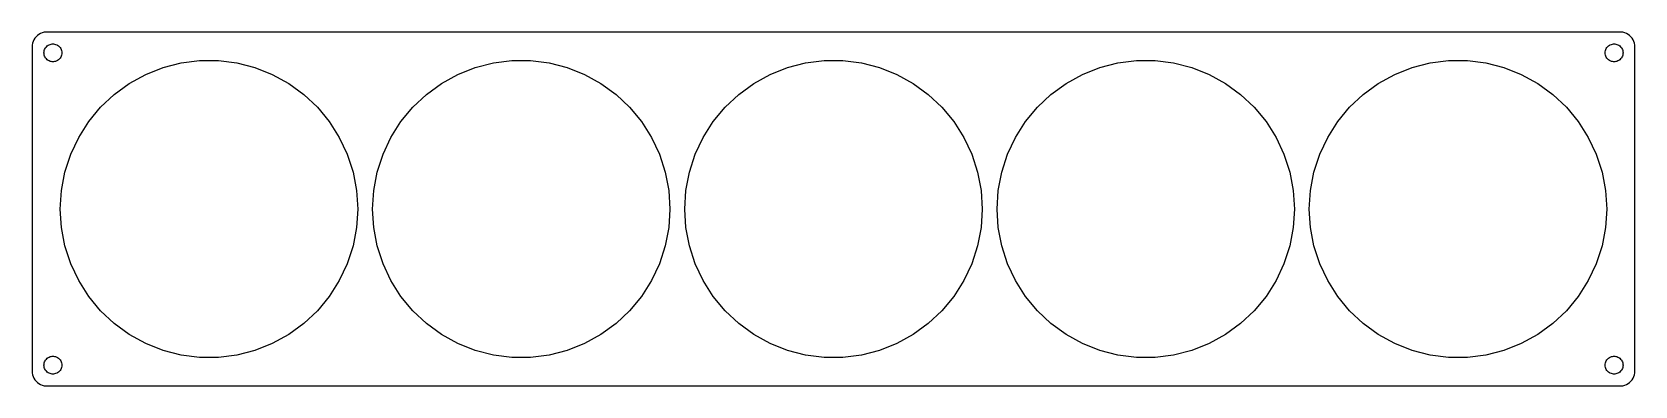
# Model space of a CAD drawing. Header units: metres. Extents: x -270 to 270, y -59 to 59.
import ezdxf

# ---------------------------------------------------------------- set-up
doc = ezdxf.new("R2010")
doc.units = ezdxf.units.M

msp = doc.modelspace()

# ---------------------------------------------------------------- linework, layer by layer
for p, q in [((-265.437, 59.4114), (-266.045, 59.2553)), ((-264.814, 59.4901), (-265.437, 59.4114)), ((264.814, 59.4901), (-264.814, 59.4901)), ((265.437, 59.4114), (264.814, 59.4901)), ((266.045, 59.2553), (265.437, 59.4114)), ((-269.461, 55.1267), (-269.5, 54.5)), ((-269.5, 54.5), (-269.5, -54.5)), ((-269.343, 55.7434), (-269.461, 55.1267)), ((-269.149, 56.3406), (-269.343, 55.7434)), ((-268.882, 56.9088), (-269.149, 56.3406)), ((-268.545, 57.4389), (-268.882, 56.9088)), ((-268.145, 57.9227), (-268.545, 57.4389)), ((-267.687, 58.3526), (-268.145, 57.9227)), ((-267.179, 58.7216), (-267.687, 58.3526)), ((-266.629, 59.0241), (-267.179, 58.7216)), ((-266.045, 59.2553), (-266.629, 59.0241)), ((-265.289, 53.6044), (-265.129, 53.9453)), ((-265.129, 53.9453), (-264.927, 54.2634)), ((-264.927, 54.2634), (-264.687, 54.5536)), ((-264.687, 54.5536), (-264.412, 54.8115)), ((-264.412, 54.8115), (-264.107, 55.033)), ((-264.107, 55.033), (-263.777, 55.2145)), ((-263.777, 55.2145), (-263.427, 55.3532)), ((-263.427, 55.3532), (-263.062, 55.4469)), ((-263.062, 55.4469), (-262.688, 55.4941)), ((-262.688, 55.4941), (-262.312, 55.4941)), ((-262.312, 55.4941), (-261.938, 55.4469)), ((-261.938, 55.4469), (-261.573, 55.3532)), ((-261.573, 55.3532), (-261.223, 55.2145)), ((-261.223, 55.2145), (-260.893, 55.033)), ((-260.893, 55.033), (-260.588, 54.8115)), ((-260.588, 54.8115), (-260.313, 54.5536)), ((-260.313, 54.5536), (-260.073, 54.2634)), ((-260.073, 54.2634), (-259.871, 53.9453)), ((-259.871, 53.9453), (-259.711, 53.6044)), ((259.711, 53.6044), (259.871, 53.9453)), ((259.871, 53.9453), (260.073, 54.2634)), ((260.073, 54.2634), (260.313, 54.5536)), ((260.313, 54.5536), (260.588, 54.8115)), ((260.588, 54.8115), (260.893, 55.033)), ((260.893, 55.033), (261.223, 55.2145)), ((261.223, 55.2145), (261.573, 55.3532)), ((261.573, 55.3532), (261.938, 55.4469)), ((261.938, 55.4469), (262.312, 55.4941)), ((262.312, 55.4941), (262.688, 55.4941)), ((262.688, 55.4941), (263.062, 55.4469)), ((263.062, 55.4469), (263.427, 55.3532)), ((263.427, 55.3532), (263.777, 55.2145)), ((263.777, 55.2145), (264.107, 55.033)), ((264.107, 55.033), (264.412, 54.8115)), ((264.412, 54.8115), (264.687, 54.5536)), ((264.687, 54.5536), (264.927, 54.2634)), ((264.927, 54.2634), (265.129, 53.9453)), ((265.129, 53.9453), (265.289, 53.6044)), ((266.629, 59.0241), (266.045, 59.2553)), ((267.179, 58.7216), (266.629, 59.0241)), ((267.687, 58.3526), (267.179, 58.7216)), ((268.145, 57.9227), (267.687, 58.3526)), ((268.545, 57.4389), (268.145, 57.9227)), ((268.882, 56.9088), (268.545, 57.4389)), ((269.149, 56.3406), (268.882, 56.9088)), ((269.343, 55.7434), (269.149, 56.3406)), ((269.461, 55.1267), (269.343, 55.7434)), ((269.5, 54.5), (269.461, 55.1267)), ((269.5, -54.5), (269.5, 54.5)), ((-265.5, 52.5), (-265.476, 52.876)), ((-265.476, 52.124), (-265.5, 52.5)), ((-265.476, 52.876), (-265.406, 53.2461)), ((-265.406, 51.7539), (-265.476, 52.124)), ((-265.406, 53.2461), (-265.289, 53.6044)), ((-265.289, 51.3956), (-265.406, 51.7539)), ((-265.129, 51.0547), (-265.289, 51.3956)), ((-264.927, 50.7366), (-265.129, 51.0547)), ((-264.687, 50.4464), (-264.927, 50.7366)), ((-264.412, 50.1885), (-264.687, 50.4464)), ((-264.107, 49.967), (-264.412, 50.1885)), ((-263.777, 49.7855), (-264.107, 49.967)), ((-263.427, 49.6468), (-263.777, 49.7855)), ((-263.062, 49.5531), (-263.427, 49.6468)), ((-262.688, 49.5059), (-263.062, 49.5531)), ((-262.312, 49.5059), (-262.688, 49.5059)), ((-261.938, 49.5531), (-262.312, 49.5059)), ((-261.573, 49.6468), (-261.938, 49.5531)), ((-261.223, 49.7855), (-261.573, 49.6468)), ((-260.893, 49.967), (-261.223, 49.7855)), ((-260.588, 50.1885), (-260.893, 49.967)), ((-260.313, 50.4464), (-260.588, 50.1885)), ((-260.073, 50.7366), (-260.313, 50.4464)), ((-259.871, 51.0547), (-260.073, 50.7366)), ((-259.711, 51.3956), (-259.871, 51.0547)), ((-259.711, 53.6044), (-259.594, 53.2461)), ((-259.594, 51.7539), (-259.711, 51.3956)), ((-259.594, 53.2461), (-259.524, 52.876)), ((-259.524, 52.124), (-259.594, 51.7539)), ((-259.524, 52.876), (-259.5, 52.5)), ((-259.5, 52.5), (-259.524, 52.124)), ((-225.451, 47.5528), (-219.369, 49.1143)), ((-219.369, 49.1143), (-213.14, 49.9013)), ((-213.14, 49.9013), (-206.86, 49.9013)), ((-206.86, 49.9013), (-200.631, 49.1143)), ((-200.631, 49.1143), (-194.549, 47.5528)), ((-120.451, 47.5528), (-114.369, 49.1143)), ((-114.369, 49.1143), (-108.14, 49.9013)), ((-108.14, 49.9013), (-101.86, 49.9013)), ((-101.86, 49.9013), (-95.6309, 49.1143)), ((-95.6309, 49.1143), (-89.5491, 47.5528)), ((-15.4508, 47.5528), (-9.36906, 49.1143)), ((-9.36906, 49.1143), (-3.13951, 49.9013)), ((-3.13951, 49.9013), (3.13951, 49.9013)), ((3.13951, 49.9013), (9.36906, 49.1143)), ((9.36906, 49.1143), (15.4508, 47.5528)), ((89.5491, 47.5528), (95.6309, 49.1143)), ((95.6309, 49.1143), (101.86, 49.9013)), ((101.86, 49.9013), (108.14, 49.9013)), ((108.14, 49.9013), (114.369, 49.1143)), ((114.369, 49.1143), (120.451, 47.5528)), ((194.549, 47.5528), (200.631, 49.1143)), ((200.631, 49.1143), (206.86, 49.9013)), ((206.86, 49.9013), (213.14, 49.9013)), ((213.14, 49.9013), (219.369, 49.1143)), ((219.369, 49.1143), (225.451, 47.5528)), ((259.5, 52.5), (259.524, 52.876)), ((259.524, 52.124), (259.5, 52.5)), ((259.524, 52.876), (259.594, 53.2461)), ((259.594, 51.7539), (259.524, 52.124)), ((259.594, 53.2461), (259.711, 53.6044)), ((259.711, 51.3956), (259.594, 51.7539)), ((259.871, 51.0547), (259.711, 51.3956)), ((260.073, 50.7366), (259.871, 51.0547)), ((260.313, 50.4464), (260.073, 50.7366)), ((260.588, 50.1885), (260.313, 50.4464)), ((260.893, 49.967), (260.588, 50.1885)), ((261.223, 49.7855), (260.893, 49.967)), ((261.573, 49.6468), (261.223, 49.7855)), ((261.938, 49.5531), (261.573, 49.6468)), ((262.312, 49.5059), (261.938, 49.5531)), ((262.688, 49.5059), (262.312, 49.5059)), ((263.062, 49.5531), (262.688, 49.5059)), ((263.427, 49.6468), (263.062, 49.5531)), ((263.777, 49.7855), (263.427, 49.6468)), ((264.107, 49.967), (263.777, 49.7855)), ((264.412, 50.1885), (264.107, 49.967)), ((264.687, 50.4464), (264.412, 50.1885)), ((264.927, 50.7366), (264.687, 50.4464)), ((265.129, 51.0547), (264.927, 50.7366)), ((265.289, 51.3956), (265.129, 51.0547)), ((265.289, 53.6044), (265.406, 53.2461)), ((265.406, 51.7539), (265.289, 51.3956)), ((265.406, 53.2461), (265.476, 52.876)), ((265.476, 52.124), (265.406, 51.7539)), ((265.476, 52.876), (265.5, 52.5)), ((265.5, 52.5), (265.476, 52.124)), ((-236.791, 42.2164), (-231.289, 45.2413)), ((-231.289, 45.2413), (-225.451, 47.5528)), ((-194.549, 47.5528), (-188.711, 45.2413)), ((-188.711, 45.2413), (-183.209, 42.2164)), ((-131.791, 42.2164), (-126.289, 45.2413)), ((-126.289, 45.2413), (-120.451, 47.5528)), ((-89.5491, 47.5528), (-83.711, 45.2413)), ((-83.711, 45.2413), (-78.2087, 42.2164)), ((-26.7913, 42.2164), (-21.289, 45.2413)), ((-21.289, 45.2413), (-15.4508, 47.5528)), ((15.4508, 47.5528), (21.289, 45.2413)), ((21.289, 45.2413), (26.7913, 42.2164)), ((78.2087, 42.2164), (83.711, 45.2413)), ((83.711, 45.2413), (89.5491, 47.5528)), ((120.451, 47.5528), (126.289, 45.2413)), ((126.289, 45.2413), (131.791, 42.2164)), ((183.209, 42.2164), (188.711, 45.2413)), ((188.711, 45.2413), (194.549, 47.5528)), ((225.451, 47.5528), (231.289, 45.2413)), ((231.289, 45.2413), (236.791, 42.2164)), ((-246.448, 34.2274), (-241.871, 38.5257)), ((-241.871, 38.5257), (-236.791, 42.2164)), ((-183.209, 42.2164), (-178.129, 38.5257)), ((-178.129, 38.5257), (-173.552, 34.2274)), ((-141.448, 34.2274), (-136.871, 38.5257)), ((-136.871, 38.5257), (-131.791, 42.2164)), ((-78.2087, 42.2164), (-73.1288, 38.5257)), ((-73.1288, 38.5257), (-68.5516, 34.2274)), ((-36.4484, 34.2274), (-31.8712, 38.5257)), ((-31.8712, 38.5257), (-26.7913, 42.2164)), ((26.7913, 42.2164), (31.8712, 38.5257)), ((31.8712, 38.5257), (36.4484, 34.2274)), ((68.5516, 34.2274), (73.1288, 38.5257)), ((73.1288, 38.5257), (78.2087, 42.2164)), ((131.791, 42.2164), (136.871, 38.5257)), ((136.871, 38.5257), (141.448, 34.2274)), ((173.552, 34.2274), (178.129, 38.5257)), ((178.129, 38.5257), (183.209, 42.2164)), ((236.791, 42.2164), (241.871, 38.5257)), ((241.871, 38.5257), (246.448, 34.2274)), ((-250.451, 29.3893), (-246.448, 34.2274)), ((-173.552, 34.2274), (-169.549, 29.3893)), ((-145.451, 29.3893), (-141.448, 34.2274)), ((-68.5516, 34.2274), (-64.5491, 29.3893)), ((-40.4509, 29.3893), (-36.4484, 34.2274)), ((36.4484, 34.2274), (40.4509, 29.3893)), ((64.5491, 29.3893), (68.5516, 34.2274)), ((141.448, 34.2274), (145.451, 29.3893)), ((169.549, 29.3893), (173.552, 34.2274)), ((246.448, 34.2274), (250.451, 29.3893)), ((-253.815, 24.0877), (-250.451, 29.3893)), ((-169.549, 29.3893), (-166.185, 24.0877)), ((-148.815, 24.0877), (-145.451, 29.3893)), ((-64.5491, 29.3893), (-61.1847, 24.0877)), ((-43.8153, 24.0877), (-40.4509, 29.3893)), ((40.4509, 29.3893), (43.8153, 24.0877)), ((61.1847, 24.0877), (64.5491, 29.3893)), ((145.451, 29.3893), (148.815, 24.0877)), ((166.185, 24.0877), (169.549, 29.3893)), ((250.451, 29.3893), (253.815, 24.0877)), ((-256.489, 18.4062), (-253.815, 24.0877)), ((-166.185, 24.0877), (-163.511, 18.4062)), ((-151.489, 18.4062), (-148.815, 24.0877)), ((-61.1847, 24.0877), (-58.5112, 18.4062)), ((-46.4888, 18.4062), (-43.8153, 24.0877)), ((43.8153, 24.0877), (46.4888, 18.4062)), ((58.5112, 18.4062), (61.1847, 24.0877)), ((148.815, 24.0877), (151.489, 18.4062)), ((163.511, 18.4062), (166.185, 24.0877)), ((253.815, 24.0877), (256.489, 18.4062)), ((-258.429, 12.4345), (-256.489, 18.4062)), ((-163.511, 18.4062), (-161.571, 12.4345)), ((-153.429, 12.4345), (-151.489, 18.4062)), ((-58.5112, 18.4062), (-56.5708, 12.4345)), ((-48.4292, 12.4345), (-46.4888, 18.4062)), ((46.4888, 18.4062), (48.4292, 12.4345)), ((56.5708, 12.4345), (58.5112, 18.4062)), ((151.489, 18.4062), (153.429, 12.4345)), ((161.571, 12.4345), (163.511, 18.4062)), ((256.489, 18.4062), (258.429, 12.4345)), ((-259.606, 6.26665), (-258.429, 12.4345)), ((-161.571, 12.4345), (-160.394, 6.26665)), ((-154.606, 6.26665), (-153.429, 12.4345)), ((-56.5708, 12.4345), (-55.3943, 6.26665)), ((-49.6057, 6.26665), (-48.4292, 12.4345)), ((48.4292, 12.4345), (49.6057, 6.26665)), ((55.3943, 6.26665), (56.5708, 12.4345)), ((153.429, 12.4345), (154.606, 6.26665)), ((160.394, 6.26665), (161.571, 12.4345)), ((258.429, 12.4345), (259.606, 6.26665)), ((-260, 0), (-259.606, 6.26665)), ((-160.394, 6.26665), (-160, 0)), ((-155, 0), (-154.606, 6.26665)), ((-55.3943, 6.26665), (-55, 0)), ((-50, 0), (-49.6057, 6.26665)), ((49.6057, 6.26665), (50, 0)), ((55, 0), (55.3943, 6.26665)), ((154.606, 6.26665), (155, 0)), ((160, 0), (160.394, 6.26665)), ((259.606, 6.26665), (260, 0)), ((-259.606, -6.26665), (-260, 0)), ((-160, 0), (-160.394, -6.26665)), ((-154.606, -6.26665), (-155, 0)), ((-55, 0), (-55.3943, -6.26665)), ((-49.6057, -6.26665), (-50, 0)), ((50, 0), (49.6057, -6.26665)), ((55.3943, -6.26665), (55, 0)), ((155, 0), (154.606, -6.26665)), ((160.394, -6.26665), (160, 0)), ((260, 0), (259.606, -6.26665)), ((-258.429, -12.4345), (-259.606, -6.26665)), ((-160.394, -6.26665), (-161.571, -12.4345)), ((-153.429, -12.4345), (-154.606, -6.26665)), ((-55.3943, -6.26665), (-56.5708, -12.4345)), ((-48.4292, -12.4345), (-49.6057, -6.26665)), ((49.6057, -6.26665), (48.4292, -12.4345)), ((56.5708, -12.4345), (55.3943, -6.26665)), ((154.606, -6.26665), (153.429, -12.4345)), ((161.571, -12.4345), (160.394, -6.26665)), ((259.606, -6.26665), (258.429, -12.4345)), ((-256.489, -18.4062), (-258.429, -12.4345)), ((-161.571, -12.4345), (-163.511, -18.4062)), ((-151.489, -18.4062), (-153.429, -12.4345)), ((-56.5708, -12.4345), (-58.5112, -18.4062)), ((-46.4888, -18.4062), (-48.4292, -12.4345)), ((48.4292, -12.4345), (46.4888, -18.4062)), ((58.5112, -18.4062), (56.5708, -12.4345)), ((153.429, -12.4345), (151.489, -18.4062)), ((163.511, -18.4062), (161.571, -12.4345)), ((258.429, -12.4345), (256.489, -18.4062)), ((-253.815, -24.0877), (-256.489, -18.4062)), ((-163.511, -18.4062), (-166.185, -24.0877)), ((-148.815, -24.0877), (-151.489, -18.4062)), ((-58.5112, -18.4062), (-61.1847, -24.0877)), ((-43.8153, -24.0877), (-46.4888, -18.4062)), ((46.4888, -18.4062), (43.8153, -24.0877)), ((61.1847, -24.0877), (58.5112, -18.4062)), ((151.489, -18.4062), (148.815, -24.0877)), ((166.185, -24.0877), (163.511, -18.4062)), ((256.489, -18.4062), (253.815, -24.0877)), ((-250.451, -29.3893), (-253.815, -24.0877)), ((-166.185, -24.0877), (-169.549, -29.3893)), ((-145.451, -29.3893), (-148.815, -24.0877)), ((-61.1847, -24.0877), (-64.5491, -29.3893)), ((-40.4509, -29.3893), (-43.8153, -24.0877)), ((43.8153, -24.0877), (40.4509, -29.3893)), ((64.5491, -29.3893), (61.1847, -24.0877)), ((148.815, -24.0877), (145.451, -29.3893)), ((169.549, -29.3893), (166.185, -24.0877)), ((253.815, -24.0877), (250.451, -29.3893)), ((-246.448, -34.2274), (-250.451, -29.3893)), ((-169.549, -29.3893), (-173.552, -34.2274)), ((-141.448, -34.2274), (-145.451, -29.3893)), ((-64.5491, -29.3893), (-68.5516, -34.2274)), ((-36.4484, -34.2274), (-40.4509, -29.3893)), ((40.4509, -29.3893), (36.4484, -34.2274)), ((68.5516, -34.2274), (64.5491, -29.3893)), ((145.451, -29.3893), (141.448, -34.2274)), ((173.552, -34.2274), (169.549, -29.3893)), ((250.451, -29.3893), (246.448, -34.2274)), ((-241.871, -38.5257), (-246.448, -34.2274)), ((-173.552, -34.2274), (-178.129, -38.5257)), ((-136.871, -38.5257), (-141.448, -34.2274)), ((-68.5516, -34.2274), (-73.1288, -38.5257)), ((-31.8712, -38.5257), (-36.4484, -34.2274)), ((36.4484, -34.2274), (31.8712, -38.5257)), ((73.1288, -38.5257), (68.5516, -34.2274)), ((141.448, -34.2274), (136.871, -38.5257)), ((178.129, -38.5257), (173.552, -34.2274)), ((246.448, -34.2274), (241.871, -38.5257)), ((-236.791, -42.2164), (-241.871, -38.5257)), ((-231.289, -45.2413), (-236.791, -42.2164)), ((-183.209, -42.2164), (-188.711, -45.2413)), ((-178.129, -38.5257), (-183.209, -42.2164)), ((-131.791, -42.2164), (-136.871, -38.5257)), ((-126.289, -45.2413), (-131.791, -42.2164)), ((-78.2087, -42.2164), (-83.711, -45.2413)), ((-73.1288, -38.5257), (-78.2087, -42.2164)), ((-26.7913, -42.2164), (-31.8712, -38.5257)), ((-21.289, -45.2413), (-26.7913, -42.2164)), ((26.7913, -42.2164), (21.289, -45.2413)), ((31.8712, -38.5257), (26.7913, -42.2164)), ((78.2087, -42.2164), (73.1288, -38.5257)), ((83.711, -45.2413), (78.2087, -42.2164)), ((131.791, -42.2164), (126.289, -45.2413)), ((136.871, -38.5257), (131.791, -42.2164)), ((183.209, -42.2164), (178.129, -38.5257)), ((188.711, -45.2413), (183.209, -42.2164)), ((236.791, -42.2164), (231.289, -45.2413)), ((241.871, -38.5257), (236.791, -42.2164)), ((-225.451, -47.5528), (-231.289, -45.2413)), ((-219.369, -49.1143), (-225.451, -47.5528)), ((-194.549, -47.5528), (-200.631, -49.1143)), ((-188.711, -45.2413), (-194.549, -47.5528)), ((-120.451, -47.5528), (-126.289, -45.2413)), ((-114.369, -49.1143), (-120.451, -47.5528)), ((-89.5491, -47.5528), (-95.6309, -49.1143)), ((-83.711, -45.2413), (-89.5491, -47.5528)), ((-15.4508, -47.5528), (-21.289, -45.2413)), ((-9.36906, -49.1143), (-15.4508, -47.5528)), ((15.4508, -47.5528), (9.36906, -49.1143)), ((21.289, -45.2413), (15.4508, -47.5528)), ((89.5491, -47.5528), (83.711, -45.2413)), ((95.6309, -49.1143), (89.5491, -47.5528)), ((120.451, -47.5528), (114.369, -49.1143)), ((126.289, -45.2413), (120.451, -47.5528)), ((194.549, -47.5528), (188.711, -45.2413)), ((200.631, -49.1143), (194.549, -47.5528)), ((225.451, -47.5528), (219.369, -49.1143)), ((231.289, -45.2413), (225.451, -47.5528)), ((-265.5, -52.5), (-265.476, -52.124)), ((-265.476, -52.876), (-265.5, -52.5)), ((-265.476, -52.124), (-265.406, -51.7539)), ((-265.406, -53.2461), (-265.476, -52.876)), ((-265.406, -51.7539), (-265.289, -51.3956)), ((-265.289, -53.6044), (-265.406, -53.2461)), ((-265.289, -51.3956), (-265.129, -51.0547)), ((-265.129, -53.9453), (-265.289, -53.6044)), ((-265.129, -51.0547), (-264.927, -50.7366)), ((-264.927, -50.7366), (-264.687, -50.4464)), ((-264.687, -50.4464), (-264.412, -50.1885)), ((-264.412, -50.1885), (-264.107, -49.967)), ((-264.107, -49.967), (-263.777, -49.7855)), ((-263.777, -49.7855), (-263.427, -49.6468)), ((-263.427, -49.6468), (-263.062, -49.5531)), ((-263.062, -49.5531), (-262.688, -49.5059)), ((-262.688, -49.5059), (-262.312, -49.5059)), ((-262.312, -49.5059), (-261.938, -49.5531)), ((-261.938, -49.5531), (-261.573, -49.6468)), ((-261.573, -49.6468), (-261.223, -49.7855)), ((-261.223, -49.7855), (-260.893, -49.967)), ((-260.893, -49.967), (-260.588, -50.1885)), ((-260.588, -50.1885), (-260.313, -50.4464)), ((-260.313, -50.4464), (-260.073, -50.7366)), ((-260.073, -50.7366), (-259.871, -51.0547)), ((-259.871, -51.0547), (-259.711, -51.3956)), ((-259.711, -53.6044), (-259.871, -53.9453)), ((-259.711, -51.3956), (-259.594, -51.7539)), ((-259.594, -53.2461), (-259.711, -53.6044)), ((-259.594, -51.7539), (-259.524, -52.124)), ((-259.524, -52.876), (-259.594, -53.2461)), ((-259.524, -52.124), (-259.5, -52.5)), ((-259.5, -52.5), (-259.524, -52.876)), ((-213.14, -49.9013), (-219.369, -49.1143)), ((-206.86, -49.9013), (-213.14, -49.9013)), ((-200.631, -49.1143), (-206.86, -49.9013)), ((-108.14, -49.9013), (-114.369, -49.1143)), ((-101.86, -49.9013), (-108.14, -49.9013)), ((-95.6309, -49.1143), (-101.86, -49.9013)), ((-3.13951, -49.9013), (-9.36906, -49.1143)), ((3.13951, -49.9013), (-3.13951, -49.9013)), ((9.36906, -49.1143), (3.13951, -49.9013)), ((101.86, -49.9013), (95.6309, -49.1143)), ((108.14, -49.9013), (101.86, -49.9013)), ((114.369, -49.1143), (108.14, -49.9013)), ((206.86, -49.9013), (200.631, -49.1143)), ((213.14, -49.9013), (206.86, -49.9013)), ((219.369, -49.1143), (213.14, -49.9013)), ((259.5, -52.5), (259.524, -52.124)), ((259.524, -52.876), (259.5, -52.5)), ((259.524, -52.124), (259.594, -51.7539)), ((259.594, -53.2461), (259.524, -52.876)), ((259.594, -51.7539), (259.711, -51.3956)), ((259.711, -53.6044), (259.594, -53.2461)), ((259.711, -51.3956), (259.871, -51.0547)), ((259.871, -53.9453), (259.711, -53.6044)), ((259.871, -51.0547), (260.073, -50.7366)), ((260.073, -50.7366), (260.313, -50.4464)), ((260.313, -50.4464), (260.588, -50.1885)), ((260.588, -50.1885), (260.893, -49.967)), ((260.893, -49.967), (261.223, -49.7855)), ((261.223, -49.7855), (261.573, -49.6468)), ((261.573, -49.6468), (261.938, -49.5531)), ((261.938, -49.5531), (262.312, -49.5059)), ((262.312, -49.5059), (262.688, -49.5059)), ((262.688, -49.5059), (263.062, -49.5531)), ((263.062, -49.5531), (263.427, -49.6468)), ((263.427, -49.6468), (263.777, -49.7855)), ((263.777, -49.7855), (264.107, -49.967)), ((264.107, -49.967), (264.412, -50.1885)), ((264.412, -50.1885), (264.687, -50.4464)), ((264.687, -50.4464), (264.927, -50.7366)), ((264.927, -50.7366), (265.129, -51.0547)), ((265.129, -51.0547), (265.289, -51.3956)), ((265.289, -53.6044), (265.129, -53.9453)), ((265.289, -51.3956), (265.406, -51.7539)), ((265.406, -53.2461), (265.289, -53.6044)), ((265.406, -51.7539), (265.476, -52.124)), ((265.476, -52.876), (265.406, -53.2461)), ((265.476, -52.124), (265.5, -52.5)), ((265.5, -52.5), (265.476, -52.876)), ((-269.5, -54.5), (-269.461, -55.1267)), ((-269.461, -55.1267), (-269.343, -55.7434)), ((-269.343, -55.7434), (-269.149, -56.3406)), ((-269.149, -56.3406), (-268.882, -56.9088)), ((-268.882, -56.9088), (-268.545, -57.4389)), ((-268.545, -57.4389), (-268.145, -57.9227)), ((-268.145, -57.9227), (-267.687, -58.3526)), ((-267.687, -58.3526), (-267.179, -58.7216)), ((-267.179, -58.7216), (-266.629, -59.0241)), ((-266.629, -59.0241), (-266.045, -59.2553)), ((-266.045, -59.2553), (-265.437, -59.4114)), ((-264.927, -54.2634), (-265.129, -53.9453)), ((-264.687, -54.5536), (-264.927, -54.2634)), ((-264.412, -54.8115), (-264.687, -54.5536)), ((-264.107, -55.033), (-264.412, -54.8115)), ((-263.777, -55.2145), (-264.107, -55.033)), ((-263.427, -55.3532), (-263.777, -55.2145)), ((-263.062, -55.4469), (-263.427, -55.3532)), ((-262.688, -55.4941), (-263.062, -55.4469)), ((-262.312, -55.4941), (-262.688, -55.4941)), ((-261.938, -55.4469), (-262.312, -55.4941)), ((-261.573, -55.3532), (-261.938, -55.4469)), ((-261.223, -55.2145), (-261.573, -55.3532)), ((-260.893, -55.033), (-261.223, -55.2145)), ((-260.588, -54.8115), (-260.893, -55.033)), ((-260.313, -54.5536), (-260.588, -54.8115)), ((-260.073, -54.2634), (-260.313, -54.5536)), ((-259.871, -53.9453), (-260.073, -54.2634)), ((260.073, -54.2634), (259.871, -53.9453)), ((260.313, -54.5536), (260.073, -54.2634)), ((260.588, -54.8115), (260.313, -54.5536)), ((260.893, -55.033), (260.588, -54.8115)), ((261.223, -55.2145), (260.893, -55.033)), ((261.573, -55.3532), (261.223, -55.2145)), ((261.938, -55.4469), (261.573, -55.3532)), ((262.312, -55.4941), (261.938, -55.4469)), ((262.688, -55.4941), (262.312, -55.4941)), ((263.062, -55.4469), (262.688, -55.4941)), ((263.427, -55.3532), (263.062, -55.4469)), ((263.777, -55.2145), (263.427, -55.3532)), ((264.107, -55.033), (263.777, -55.2145)), ((264.412, -54.8115), (264.107, -55.033)), ((264.687, -54.5536), (264.412, -54.8115)), ((264.927, -54.2634), (264.687, -54.5536)), ((265.129, -53.9453), (264.927, -54.2634)), ((265.437, -59.4114), (266.045, -59.2553)), ((266.045, -59.2553), (266.629, -59.0241)), ((266.629, -59.0241), (267.179, -58.7216)), ((267.179, -58.7216), (267.687, -58.3526)), ((267.687, -58.3526), (268.145, -57.9227)), ((268.145, -57.9227), (268.545, -57.4389)), ((268.545, -57.4389), (268.882, -56.9088)), ((268.882, -56.9088), (269.149, -56.3406)), ((269.149, -56.3406), (269.343, -55.7434)), ((269.343, -55.7434), (269.461, -55.1267)), ((269.461, -55.1267), (269.5, -54.5)), ((-265.437, -59.4114), (-264.814, -59.4901)), ((-264.814, -59.4901), (264.814, -59.4901)), ((264.814, -59.4901), (265.437, -59.4114))]:
    msp.add_line(p, q)

doc.saveas('drawing.dxf')
